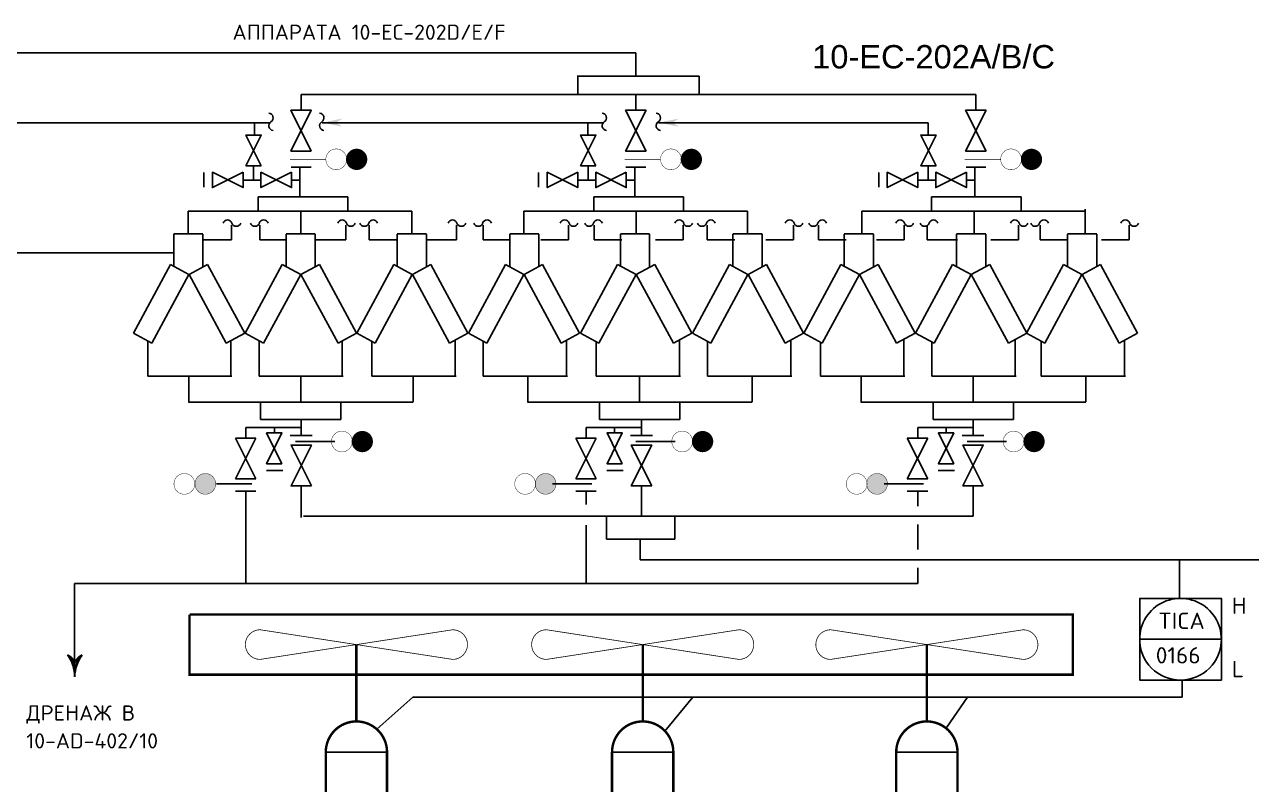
# Model space of a CAD drawing. Extents: x 78 to 490, y 181 to 404.
# Drawn here: x 375.41 to 385.92, y 197.09 to 203.6 of the extents above; entities that cross this region are included whole.
import ezdxf

# ---------------------------------------------------------------- set-up
doc = ezdxf.new("R2010")
doc.units = 0
doc.linetypes.add('DASH', pattern=[0.15625, 0.09375, -0.0625])
doc.layers.get('0').update_dxf_attribs({"linetype": 'CONTINUOUS'})
doc.layers.add('IN-TEXT', color=51, linetype='CONTINUOUS')
doc.styles.add('HELV', font='HELV', dxfattribs={"height": 0.15})
doc.styles.add('S1', font='simplex.shx')
doc.styles.add('SIMPLEX', font='SIMPLEX.shx')

msp = doc.modelspace()

# ---------------------------------------------------------------- hatches: boundary and pattern name
h = msp.add_hatch()
h.set_pattern_fill('ANSI35', color=2, scale=0.00014, style=0)
h.set_pattern_definition([(45, (-66.1120196, -89.8221624), (-0.0006286179285, 0.0006286179285), []), (45, (-66.11139095, -89.8221624), (-0.0006286179285, 0.0006286179285), [0.00111125, -0.00022225, 0, -0.00022225])])
edge = h.paths.add_edge_path()
edge.add_arc((376.958, 199.661), 0.0892, 270.0451, 450.0451)
edge.add_arc((376.958, 199.661), 0.0892, 90.0451, 270.0451)
h = msp.add_hatch()
h.set_pattern_fill('ANSI35', color=2, scale=0.00014, style=0)
h.set_pattern_definition([(45, (-63.1956187, -89.8221624), (-0.0006286179285, 0.0006286179285), []), (45, (-63.19499, -89.8221624), (-0.0006286179285, 0.0006286179285), [0.00111125, -0.00022225, 0, -0.00022225])])
edge = h.paths.add_edge_path()
edge.add_arc((379.874, 199.661), 0.0892, 270.0451, 450.0451)
edge.add_arc((379.874, 199.661), 0.0892, 90.0451, 270.0451)
h = msp.add_hatch()
h.set_pattern_fill('ANSI35', color=2, scale=0.00014, style=0)
h.set_pattern_definition([(45, (-60.3553492, -89.8221624), (-0.0006286179285, 0.0006286179285), []), (45, (-60.3547206, -89.8221624), (-0.0006286179285, 0.0006286179285), [0.00111125, -0.00022225, 0, -0.00022225])])
edge = h.paths.add_edge_path()
edge.add_arc((382.714, 199.661), 0.0892, 270.0451, 450.0451)
edge.add_arc((382.714, 199.661), 0.0892, 90.0451, 270.0451)

# ---------------------------------------------------------------- linework, layer by layer
at = {"color": 3, "linetype": 'Continuous'}
for p, q in [((380.647, 203.354), (374.102, 203.354)), ((380.647, 203.154), (380.647, 203.354)), ((380.144, 203.154), (381.19, 203.154)), ((380.149, 202.998), (380.149, 203.154)), ((381.19, 202.998), (381.19, 203.154)), ((377.778, 202.998), (379.214, 202.998)), ((377.778, 202.863), (377.778, 202.998)), ((379.214, 202.998), (383.56, 202.998)), ((380.646, 202.863), (380.646, 202.998)), ((383.56, 202.863), (383.56, 202.998)), ((377.769, 202.122), (377.769, 202.365)), ((380.637, 202.122), (380.637, 202.365)), ((383.552, 202.122), (383.552, 202.365)), ((377.411, 201.999), (377.411, 202.121)), ((377.411, 202.121), (378.18, 202.121)), ((378.18, 201.999), (378.18, 202.121)), ((380.286, 201.999), (380.286, 202.121)), ((380.286, 202.121), (381.055, 202.121)), ((381.055, 201.999), (381.055, 202.121)), ((383.181, 201.999), (383.181, 202.121)), ((383.181, 202.121), (383.95, 202.121)), ((383.95, 201.999), (383.95, 202.121)), ((376.812, 201.999), (376.865, 201.999)), ((376.812, 201.804), (376.812, 201.968)), ((376.865, 201.999), (378.693, 201.999)), ((377.775, 201.804), (377.775, 201.999)), ((378.693, 201.999), (378.728, 201.999)), ((378.728, 201.804), (378.728, 201.999)), ((379.687, 201.999), (379.74, 201.999)), ((379.687, 201.804), (379.687, 201.968)), ((379.74, 201.999), (381.568, 201.999)), ((380.65, 201.804), (380.65, 201.999)), ((381.568, 201.999), (381.604, 201.999)), ((381.604, 201.804), (381.604, 201.999)), ((382.582, 201.999), (382.635, 201.999)), ((382.582, 201.968), (382.582, 201.999)), ((382.582, 201.804), (382.582, 201.968)), ((382.635, 201.999), (384.463, 201.999)), ((383.545, 201.804), (383.545, 201.999)), ((384.463, 201.999), (384.498, 201.999)), ((384.498, 201.804), (384.498, 202.014)), ((376.687, 201.804), (376.937, 201.804)), ((376.687, 201.734), (376.687, 201.802)), ((376.937, 201.734), (376.937, 201.802)), ((377.65, 201.804), (377.9, 201.804)), ((377.65, 201.734), (377.65, 201.802)), ((377.9, 201.734), (377.9, 201.802)), ((378.603, 201.804), (378.854, 201.804)), ((378.603, 201.734), (378.603, 201.802)), ((378.854, 201.734), (378.854, 201.802)), ((379.566, 201.804), (379.817, 201.804)), ((379.566, 201.734), (379.566, 201.802)), ((379.817, 201.734), (379.817, 201.802)), ((380.515, 201.804), (380.765, 201.804)), ((380.515, 201.734), (380.515, 201.802)), ((380.765, 201.734), (380.765, 201.802)), ((381.478, 201.804), (381.728, 201.804)), ((381.478, 201.734), (381.478, 201.802)), ((381.728, 201.734), (381.728, 201.802)), ((382.431, 201.804), (382.682, 201.804)), ((382.431, 201.734), (382.431, 201.802)), ((382.682, 201.734), (382.682, 201.802)), ((383.394, 201.804), (383.645, 201.804)), ((383.394, 201.734), (383.394, 201.802)), ((383.645, 201.734), (383.645, 201.802)), ((384.345, 201.804), (384.596, 201.804)), ((384.345, 201.734), (384.345, 201.802)), ((384.596, 201.734), (384.596, 201.802)), ((376.687, 201.526), (376.687, 201.734)), ((376.937, 201.519), (376.937, 201.734)), ((377.65, 201.523), (377.65, 201.734)), ((377.9, 201.522), (377.9, 201.734)), ((378.603, 201.524), (378.603, 201.734)), ((378.854, 201.521), (378.854, 201.734)), ((379.566, 201.521), (379.566, 201.734)), ((379.817, 201.524), (379.817, 201.734)), ((380.515, 201.528), (380.515, 201.734)), ((380.765, 201.517), (380.765, 201.734)), ((381.478, 201.525), (381.478, 201.734)), ((381.728, 201.52), (381.728, 201.734)), ((382.431, 201.526), (382.431, 201.734)), ((382.682, 201.519), (382.682, 201.734)), ((383.394, 201.523), (383.394, 201.734)), ((383.645, 201.522), (383.645, 201.734)), ((384.345, 201.523), (384.345, 201.734)), ((384.596, 201.523), (384.596, 201.734)), ((376.464, 200.886), (376.464, 200.585)), ((377.176, 200.888), (377.176, 200.585)), ((377.418, 200.888), (377.418, 200.585)), ((378.131, 200.886), (378.131, 200.585)), ((378.385, 200.881), (378.385, 200.585)), ((379.098, 200.893), (379.098, 200.585)), ((379.34, 200.883), (379.34, 200.585)), ((380.053, 200.891), (380.053, 200.585)), ((380.307, 200.88), (380.307, 200.585)), ((381.02, 200.894), (381.02, 200.585)), ((381.262, 200.881), (381.262, 200.585)), ((381.975, 200.893), (381.975, 200.585)), ((382.229, 200.875), (382.229, 200.585)), ((382.942, 200.899), (382.942, 200.585)), ((383.183, 200.876), (383.183, 200.585)), ((383.896, 200.898), (383.896, 200.585)), ((384.12, 200.884), (384.12, 200.585)), ((384.833, 200.89), (384.833, 200.585)), ((376.464, 200.585), (377.122, 200.585)), ((376.817, 200.583), (376.817, 200.359)), ((377.122, 200.585), (377.186, 200.585)), ((377.418, 200.585), (378.077, 200.585)), ((377.776, 200.588), (377.776, 200.364)), ((378.077, 200.585), (378.14, 200.585)), ((378.385, 200.585), (378.44, 200.585)), ((378.44, 200.585), (379.107, 200.585)), ((378.74, 200.583), (378.74, 200.364)), ((379.34, 200.585), (379.999, 200.585)), ((379.721, 200.583), (379.721, 200.359)), ((380.307, 200.585), (380.966, 200.585)), ((380.679, 200.588), (380.679, 200.364)), ((380.966, 200.585), (381.029, 200.585)), ((381.262, 200.585), (381.92, 200.585)), ((381.643, 200.583), (381.643, 200.364)), ((381.92, 200.585), (381.984, 200.585)), ((382.229, 200.585), (382.887, 200.585)), ((382.579, 200.583), (382.579, 200.359)), ((382.887, 200.585), (382.951, 200.585)), ((383.183, 200.585), (383.842, 200.585)), ((383.538, 200.588), (383.538, 200.364)), ((383.842, 200.585), (383.905, 200.585)), ((384.12, 200.585), (384.349, 200.585)), ((384.349, 200.585), (384.778, 200.585)), ((384.502, 200.583), (384.502, 200.364)), ((384.778, 200.585), (384.842, 200.585)), ((376.817, 200.361), (377.056, 200.361)), ((377.056, 200.361), (378.615, 200.361)), ((377.432, 200.364), (377.432, 200.213)), ((378.12, 200.359), (378.12, 200.213)), ((378.615, 200.361), (378.74, 200.361)), ((379.721, 200.361), (379.788, 200.361)), ((379.788, 200.361), (381.518, 200.361)), ((380.335, 200.364), (380.335, 200.213)), ((381.023, 200.359), (381.023, 200.213)), ((381.518, 200.361), (381.643, 200.361)), ((382.579, 200.361), (382.647, 200.361)), ((382.647, 200.361), (384.377, 200.361)), ((383.194, 200.364), (383.194, 200.213)), ((383.882, 200.359), (383.882, 200.213)), ((384.377, 200.361), (384.502, 200.361)), ((377.432, 200.213), (378.12, 200.213)), ((377.78, 200.076), (377.78, 200.209)), ((380.335, 200.213), (381.023, 200.213)), ((380.696, 200.076), (380.696, 200.209)), ((383.194, 200.213), (383.882, 200.213)), ((383.536, 200.076), (383.536, 200.209)), ((377.779, 199.644), (377.779, 199.373)), ((380.696, 199.644), (380.696, 199.384)), ((383.536, 199.644), (383.536, 199.384)), ((377.8, 199.384), (383.536, 199.384)), ((380.395, 199.384), (380.395, 199.187)), ((380.982, 199.384), (380.982, 199.187)), ((380.395, 199.187), (380.982, 199.187)), ((380.683, 199.187), (380.683, 199.01)), ((380.683, 199.01), (387.126, 199.01))]:
    msp.add_line(p, q, dxfattribs=at)
at = {"color": 5, "linetype": 'Continuous'}
for p, q in [((377.379, 202.756), (375.287, 202.756)), ((377.379, 202.649), (377.379, 202.756)), ((377.379, 202.756), (377.516, 202.756)), ((380.236, 202.756), (377.958, 202.756)), ((378.077, 202.756), (378.133, 202.756)), ((380.236, 202.649), (380.236, 202.756)), ((380.236, 202.756), (380.373, 202.756)), ((383.153, 202.756), (380.842, 202.756)), ((380.962, 202.756), (381.017, 202.756)), ((383.153, 202.649), (383.153, 202.756)), ((377.371, 202.39), (377.371, 202.263)), ((380.239, 202.39), (380.239, 202.263)), ((383.153, 202.39), (383.153, 202.263)), ((377.434, 202.263), (377.281, 202.263)), ((377.762, 202.263), (377.695, 202.263)), ((377.695, 202.263), (377.762, 202.263)), ((380.303, 202.263), (380.149, 202.263)), ((380.563, 202.263), (380.63, 202.263)), ((380.63, 202.263), (380.563, 202.263)), ((383.217, 202.263), (383.063, 202.263)), ((383.477, 202.263), (383.544, 202.263)), ((383.544, 202.263), (383.477, 202.263)), ((377.181, 201.753), (377.181, 201.878)), ((377.425, 201.753), (377.425, 201.878)), ((378.162, 201.753), (378.162, 201.878)), ((378.363, 201.753), (378.363, 201.878)), ((379.109, 201.753), (379.109, 201.878)), ((379.339, 201.753), (379.339, 201.878)), ((380.07, 201.753), (380.07, 201.878)), ((380.289, 201.753), (380.289, 201.878)), ((381.052, 201.753), (381.052, 201.878)), ((381.257, 201.753), (381.257, 201.878)), ((381.998, 201.753), (381.998, 201.878)), ((382.211, 201.753), (382.211, 201.878)), ((382.945, 201.753), (382.945, 201.878)), ((383.143, 201.753), (383.143, 201.878)), ((383.927, 201.753), (383.927, 201.878)), ((384.111, 201.753), (384.111, 201.878)), ((384.873, 201.753), (384.873, 201.878)), ((376.937, 201.753), (377.181, 201.753)), ((377.65, 201.753), (377.425, 201.753)), ((377.9, 201.753), (378.162, 201.753)), ((378.6, 201.753), (378.363, 201.753)), ((378.854, 201.753), (379.109, 201.753)), ((379.566, 201.753), (379.339, 201.753)), ((379.833, 201.753), (380.07, 201.753)), ((380.526, 201.753), (380.289, 201.753)), ((380.814, 201.753), (381.052, 201.753)), ((381.494, 201.753), (381.257, 201.753)), ((381.761, 201.753), (381.998, 201.753)), ((382.448, 201.753), (382.211, 201.753)), ((382.708, 201.753), (382.945, 201.753)), ((383.402, 201.753), (383.143, 201.753)), ((383.69, 201.753), (383.927, 201.753)), ((384.348, 201.753), (384.111, 201.753)), ((384.636, 201.753), (384.873, 201.753)), ((376.687, 201.641), (374.775, 201.641)), ((377.774, 200.144), (377.305, 200.144)), ((377.305, 200.144), (377.305, 200.053)), ((377.551, 200.144), (377.551, 200.097)), ((380.69, 200.144), (380.222, 200.144)), ((380.222, 200.144), (380.222, 200.053)), ((380.465, 200.097), (380.465, 200.144)), ((383.534, 200.144), (383.062, 200.144)), ((383.062, 200.144), (383.062, 200.053)), ((383.305, 200.097), (383.305, 200.144)), ((377.305, 199.598), (377.305, 199.132)), ((380.222, 199.598), (380.222, 199.485)), ((383.062, 199.598), (383.062, 199.47)), ((380.222, 199.308), (380.222, 198.807)), ((383.062, 199.312), (383.062, 199.132)), ((377.305, 199.132), (377.305, 198.807)), ((383.062, 199.132), (383.062, 199.098)), ((383.062, 198.941), (383.062, 198.807)), ((375.836, 198.807), (375.836, 198.007)), ((383.062, 198.807), (375.836, 198.807))]:
    msp.add_line(p, q, dxfattribs=at)
at = {"linetype": 'Continuous'}
for p, q in [((377.371, 202.518), (377.371, 202.507)), ((380.239, 202.518), (380.239, 202.507)), ((376.812, 201.968), (376.812, 201.999)), ((379.687, 201.968), (379.687, 201.999)), ((376.464, 200.585), (376.519, 200.585)), ((379.999, 200.585), (380.062, 200.585)), ((385.305, 199.01), (385.305, 198.68)), ((384.964, 198.33), (385.664, 198.33)), ((385.327, 197.977), (385.327, 197.832)), ((378.735, 197.832), (378.428, 197.559)), ((385.327, 197.832), (378.735, 197.832)), ((381.136, 197.832), (380.894, 197.542)), ((383.49, 197.832), (383.312, 197.575))]:
    msp.add_line(p, q, dxfattribs=at)
at = {"color": 2}
for p, q in [((383.153, 202.518), (383.153, 202.507)), ((376.945, 202.329), (376.945, 202.203)), ((377.693, 202.374), (377.865, 202.374)), ((379.813, 202.329), (379.813, 202.203)), ((380.562, 202.374), (380.733, 202.374)), ((382.728, 202.329), (382.728, 202.203)), ((383.476, 202.374), (383.647, 202.374)), ((377.686, 200.076), (377.873, 200.076)), ((380.602, 200.076), (380.79, 200.076)), ((383.443, 200.076), (383.63, 200.076)), ((377.392, 199.703), (377.217, 200.053)), ((377.217, 200.053), (377.392, 200.053)), ((377.392, 200.053), (377.217, 199.703)), ((378.067, 200.024), (377.731, 200.024)), ((380.308, 200.053), (380.133, 199.703)), ((380.308, 199.703), (380.133, 200.053)), ((380.133, 200.053), (380.308, 200.053)), ((380.984, 200.024), (380.647, 200.024)), ((383.148, 200.053), (382.973, 199.703)), ((383.148, 199.703), (382.973, 200.053)), ((382.973, 200.053), (383.148, 200.053)), ((383.824, 200.024), (383.487, 200.024)), ((377.481, 199.776), (377.622, 199.776)), ((380.398, 199.776), (380.538, 199.776)), ((383.238, 199.776), (383.378, 199.776)), ((377.055, 199.661), (377.355, 199.661)), ((377.217, 199.703), (377.392, 199.703)), ((379.934, 199.661), (380.271, 199.661)), ((380.133, 199.703), (380.308, 199.703)), ((382.774, 199.661), (383.111, 199.661)), ((382.973, 199.703), (383.148, 199.703)), ((377.217, 199.598), (377.392, 199.598)), ((380.133, 199.598), (380.308, 199.598)), ((382.973, 199.598), (383.148, 199.598))]:
    msp.add_line(p, q, dxfattribs=at)
at = {"color": 6}
for p, q in [((376.342, 200.952), (376.66, 201.541)), ((376.817, 201.456), (376.66, 201.541)), ((376.82, 201.456), (376.977, 201.541)), ((377.295, 200.952), (376.977, 201.541)), ((377.299, 200.952), (377.617, 201.541)), ((377.775, 201.456), (377.617, 201.541)), ((377.777, 201.456), (377.935, 201.541)), ((378.252, 200.952), (377.935, 201.541)), ((378.255, 200.952), (378.572, 201.541)), ((378.73, 201.456), (378.572, 201.541)), ((378.732, 201.456), (378.89, 201.541)), ((379.208, 200.952), (378.89, 201.541)), ((379.212, 200.952), (379.53, 201.541)), ((379.688, 201.456), (379.53, 201.541)), ((379.69, 201.456), (379.848, 201.541)), ((380.165, 200.952), (379.848, 201.541)), ((380.173, 200.952), (380.491, 201.541)), ((380.649, 201.456), (380.491, 201.541)), ((380.651, 201.456), (380.809, 201.541)), ((381.126, 200.952), (380.809, 201.541)), ((381.131, 200.952), (381.448, 201.541)), ((381.606, 201.456), (381.448, 201.541)), ((381.608, 201.456), (381.766, 201.541)), ((382.084, 200.952), (381.766, 201.541)), ((382.086, 200.952), (382.404, 201.541)), ((382.562, 201.456), (382.404, 201.541)), ((382.564, 201.456), (382.722, 201.541)), ((383.039, 200.952), (382.722, 201.541)), ((383.044, 200.952), (383.361, 201.541)), ((383.519, 201.456), (383.361, 201.541)), ((383.521, 201.456), (383.679, 201.541)), ((383.997, 200.952), (383.679, 201.541)), ((383.994, 200.952), (384.311, 201.541)), ((384.469, 201.456), (384.311, 201.541)), ((384.471, 201.456), (384.629, 201.541)), ((384.946, 200.952), (384.629, 201.541)), ((376.817, 201.456), (376.5, 200.867)), ((376.82, 201.456), (377.137, 200.867)), ((377.775, 201.456), (377.457, 200.867)), ((377.777, 201.456), (378.095, 200.867)), ((378.73, 201.456), (378.413, 200.867)), ((378.732, 201.456), (379.05, 200.867)), ((379.688, 201.456), (379.37, 200.867)), ((379.69, 201.456), (380.007, 200.867)), ((380.649, 201.456), (380.331, 200.867)), ((380.651, 201.456), (380.969, 200.867)), ((381.606, 201.456), (381.289, 200.867)), ((381.608, 201.456), (381.926, 200.867)), ((382.562, 201.456), (382.244, 200.867)), ((382.564, 201.456), (382.881, 200.867)), ((383.519, 201.456), (383.202, 200.867)), ((383.521, 201.456), (383.839, 200.867)), ((384.469, 201.456), (384.151, 200.867)), ((384.471, 201.456), (384.789, 200.867)), ((376.342, 200.952), (376.5, 200.867)), ((377.295, 200.952), (377.137, 200.867)), ((377.299, 200.952), (377.457, 200.867)), ((378.252, 200.952), (378.095, 200.867)), ((378.255, 200.952), (378.413, 200.867)), ((379.208, 200.952), (379.05, 200.867)), ((379.212, 200.952), (379.37, 200.867)), ((380.165, 200.952), (380.007, 200.867)), ((380.173, 200.952), (380.331, 200.867)), ((381.126, 200.952), (380.969, 200.867)), ((381.131, 200.952), (381.289, 200.867)), ((382.084, 200.952), (381.926, 200.867)), ((382.086, 200.952), (382.244, 200.867)), ((383.039, 200.952), (382.881, 200.867)), ((383.044, 200.952), (383.202, 200.867)), ((383.997, 200.952), (383.839, 200.867)), ((383.994, 200.952), (384.151, 200.867)), ((384.946, 200.952), (384.789, 200.867)), ((377.99, 197.363), (378.515, 197.363)), ((380.443, 197.363), (380.968, 197.363)), ((382.878, 197.363), (383.403, 197.363))]:
    msp.add_line(p, q, dxfattribs=at)
at = {"color": 2}
for points in [[(377.866, 202.513), (377.691, 202.863), (377.866, 202.863), (377.691, 202.513)], [(380.734, 202.513), (380.559, 202.863), (380.734, 202.863), (380.559, 202.513)], [(383.648, 202.513), (383.473, 202.863), (383.648, 202.863), (383.473, 202.513)], [(377.437, 202.387), (377.305, 202.649), (377.437, 202.649), (377.305, 202.387)], [(380.305, 202.387), (380.173, 202.649), (380.305, 202.649), (380.173, 202.387)], [(383.219, 202.387), (383.088, 202.649), (383.219, 202.649), (383.088, 202.387)], [(377.281, 202.331), (377.019, 202.2), (377.019, 202.331), (377.281, 202.2)], [(377.697, 202.331), (377.434, 202.2), (377.434, 202.331), (377.697, 202.2)], [(380.149, 202.331), (379.887, 202.2), (379.887, 202.331), (380.149, 202.2)], [(380.565, 202.331), (380.303, 202.2), (380.303, 202.331), (380.565, 202.2)], [(383.063, 202.331), (382.801, 202.2), (382.801, 202.331), (383.063, 202.2)], [(383.479, 202.331), (383.217, 202.2), (383.217, 202.331), (383.479, 202.2)], [(377.614, 199.834), (377.483, 200.097), (377.614, 200.097), (377.483, 199.834)], [(380.531, 199.834), (380.4, 200.097), (380.531, 200.097), (380.4, 199.834)], [(383.371, 199.834), (383.24, 200.097), (383.371, 200.097), (383.24, 199.834)], [(377.867, 199.644), (377.692, 199.994), (377.867, 199.994), (377.692, 199.644)], [(380.783, 199.644), (380.608, 199.994), (380.783, 199.994), (380.608, 199.644)], [(383.624, 199.644), (383.449, 199.994), (383.624, 199.994), (383.449, 199.644)]]:
    msp.add_lwpolyline(points, close=True, dxfattribs=at)
for points, const_width in [([(378.079, 202.353, -1), (378.08, 202.531, -1)], 0.0035), ([(378.254, 202.396, -1), (378.255, 202.487, -1)], 0.091), ([(380.947, 202.353, -1), (380.948, 202.531, -1)], 0.0035), ([(381.122, 202.396, -1), (381.123, 202.487, -1)], 0.091), ([(383.862, 202.353, -1), (383.862, 202.531, -1)], 0.0035), ([(384.037, 202.396, -1), (384.037, 202.487, -1)], 0.091), ([(378.128, 199.935, -1), (378.128, 200.113, -1)], 0.0035), ([(378.303, 199.978, -1), (378.303, 200.069, -1)], 0.091), ([(381.044, 199.935, -1), (381.044, 200.113, -1)], 0.0035), ([(381.219, 199.978, -1), (381.219, 200.069, -1)], 0.091), ([(383.884, 199.935, -1), (383.884, 200.113, -1)], 0.0035), ([(384.059, 199.978, -1), (384.059, 200.069, -1)], 0.091), ([(376.778, 199.572, 1), (376.778, 199.75, 1)], 0.0035), ([(376.958, 199.572, 1), (376.958, 199.75, 1)], 0.0035), ([(379.698, 199.572, 1), (379.698, 199.75, 1)], 0.0035), ([(379.874, 199.572, 1), (379.874, 199.75, 1)], 0.0035), ([(382.539, 199.572, 1), (382.539, 199.75, 1)], 0.0035), ([(382.714, 199.572, 1), (382.714, 199.75, 1)], 0.0035)]:
    msp.add_lwpolyline(points, format="xyb", close=True, dxfattribs=dict(at, const_width=const_width))
at = {"color": 2, "const_width": 0.007}
for points in [[(377.99, 202.442), (377.682, 202.442)], [(380.858, 202.442), (380.551, 202.442)], [(383.773, 202.442), (383.465, 202.442)]]:
    msp.add_lwpolyline(points, dxfattribs=at)
for points in [[(385.664, 198.276), (385.664, 198.68), (384.964, 198.68), (384.964, 198.276)], [(384.964, 198.276), (384.964, 197.98), (385.664, 197.98), (385.664, 198.276)]]:
    msp.add_lwpolyline(points)
at = {"color": 6, "const_width": 0.021}
for points in [[(384.392, 198.191), (384.392, 198.541), (376.823, 198.541)], [(376.823, 198.541), (376.823, 198.166)], [(378.252, 198.284), (378.252, 197.915)], [(380.706, 198.284), (380.706, 197.915)], [(383.141, 198.284), (383.141, 197.928)], [(376.823, 198.206), (376.823, 198.026), (384.392, 198.026), (384.392, 198.193)], [(378.252, 198.087), (378.252, 197.626)], [(380.706, 198.087), (380.706, 197.626)], [(383.141, 198.087), (383.141, 197.626)]]:
    msp.add_lwpolyline(points, dxfattribs=at)
at = {"color": 6}
for points, const_width in [([(379.077, 198.157, 1), (379.077, 198.411), (377.428, 198.157, -1), (377.428, 198.411)], 0.00634), ([(381.53, 198.157, 1), (381.53, 198.411), (379.881, 198.157, -1), (379.881, 198.411)], 0.00634), ([(383.965, 198.157, 1), (383.965, 198.411), (382.316, 198.157, -1), (382.316, 198.411)], 0.00634), ([(377.99, 196.838), (377.99, 197.363, -1), (378.515, 197.363), (378.515, 196.838, -1)], 0.021), ([(380.443, 196.838), (380.443, 197.363, -1), (380.968, 197.363), (380.968, 196.838, -1)], 0.021), ([(382.878, 196.838), (382.878, 197.363, -1), (383.403, 197.363), (383.403, 196.838, -1)], 0.021)]:
    msp.add_lwpolyline(points, format="xyb", close=True, dxfattribs=dict(at, const_width=const_width))
at = {"color": 5, "linetype": 'Continuous'}
for points in [[(375.839, 198.007, 0.150368), (375.777, 198.195)], [(375.839, 198.132, 0.206864), (375.777, 198.195)], [(375.839, 198.132, -0.206864), (375.902, 198.195)]]:
    msp.add_lwpolyline(points, format="xyb", dxfattribs=at)
for centre, radius, start, end in [((377.499, 202.798), 0.0398, 302.4786, 85.6149), ((377.934, 202.798), 0.0398, 302.4786, 85.6149), ((380.355, 202.798), 0.0398, 302.4786, 85.6149), ((380.818, 202.798), 0.0398, 302.4786, 85.6149), ((377.541, 202.73), 0.0398, 122.4786, 265.6149), ((377.977, 202.73), 0.0398, 122.4786, 265.6149), ((380.398, 202.73), 0.0398, 122.4786, 265.6149), ((380.861, 202.73), 0.0398, 122.4786, 265.6149), ((377.148, 201.883), 0.0398, 18.4319, 161.5681), ((377.223, 201.908), 0.0398, 198.4319, 341.5681), ((377.383, 201.908), 0.0398, 198.4319, 341.5681), ((377.458, 201.883), 0.0398, 18.4319, 161.5681), ((378.13, 201.883), 0.0398, 18.4319, 161.5681), ((378.205, 201.908), 0.0398, 198.4319, 341.5681), ((378.32, 201.908), 0.0398, 198.4319, 341.5681), ((378.396, 201.883), 0.0398, 18.4319, 161.5681), ((379.076, 201.883), 0.0398, 18.4319, 161.5681), ((379.152, 201.908), 0.0398, 198.4319, 341.5681), ((379.297, 201.908), 0.0398, 198.4319, 341.5681), ((379.372, 201.883), 0.0398, 18.4319, 161.5681), ((380.037, 201.883), 0.0398, 18.4319, 161.5681), ((380.112, 201.908), 0.0398, 198.4319, 341.5681), ((380.247, 201.908), 0.0398, 198.4319, 341.5681), ((380.322, 201.883), 0.0398, 18.4319, 161.5681), ((381.019, 201.883), 0.0398, 18.4319, 161.5681), ((381.094, 201.908), 0.0398, 198.4319, 341.5681), ((381.214, 201.908), 0.0398, 198.4319, 341.5681), ((381.29, 201.883), 0.0398, 18.4319, 161.5681), ((381.965, 201.883), 0.0398, 18.4319, 161.5681), ((382.041, 201.908), 0.0398, 198.4319, 341.5681), ((382.168, 201.908), 0.0398, 198.4319, 341.5681), ((382.244, 201.883), 0.0398, 18.4319, 161.5681), ((382.912, 201.883), 0.0398, 18.4319, 161.5681), ((382.988, 201.908), 0.0398, 198.4319, 341.5681), ((383.122, 201.908), 0.0398, 198.4319, 341.5681), ((383.197, 201.883), 0.0398, 18.4319, 161.5681), ((383.894, 201.883), 0.0398, 18.4319, 161.5681), ((383.969, 201.908), 0.0398, 198.4319, 341.5681), ((384.068, 201.908), 0.0398, 198.4319, 341.5681), ((384.144, 201.883), 0.0398, 18.4319, 161.5681), ((384.841, 201.883), 0.0398, 18.4319, 161.5681), ((384.916, 201.908), 0.0398, 198.4319, 341.5681), ((376.175, 197.999), 0.336, 144.4623, 178.6678)]:
    msp.add_arc(centre, radius, start, end, dxfattribs=at)
for start, end in [(351.1529, 188.8471), (180, 360)]:
    msp.add_arc((385.314, 198.33), 0.35, start, end)
for points in [[(378.077, 202.756), (377.958, 202.756), (378.077, 202.756), (378.131, 202.791)], [(378.077, 202.756), (377.958, 202.756), (378.077, 202.756), (378.131, 202.722)], [(380.962, 202.756), (380.842, 202.756), (380.962, 202.756), (381.015, 202.791)], [(380.962, 202.756), (380.842, 202.756), (380.962, 202.756), (381.015, 202.722)], [(375.798, 198.161), (375.793, 198.187), (375.777, 198.195)], [(375.815, 198.124), (375.808, 198.176), (375.798, 198.161), (375.793, 198.187)], [(375.828, 198.086), (375.821, 198.163), (375.815, 198.124), (375.808, 198.176)], [(375.851, 198.086), (375.858, 198.163), (375.863, 198.124), (375.871, 198.176)], [(375.863, 198.124), (375.871, 198.176), (375.88, 198.161), (375.885, 198.187)], [(375.88, 198.161), (375.885, 198.187), (375.902, 198.195)], [(375.836, 198.047), (375.831, 198.148), (375.828, 198.086), (375.821, 198.163)], [(375.839, 198.007), (375.839, 198.132), (375.836, 198.047), (375.831, 198.148)], [(375.839, 198.007), (375.839, 198.132), (375.842, 198.047), (375.847, 198.148)], [(375.842, 198.047), (375.847, 198.148), (375.851, 198.086), (375.858, 198.163)]]:
    msp.add_solid(points, dxfattribs=at)

# ---------------------------------------------------------------- texts
at = {"color": 1, "linetype": 'Continuous', "style": 'SIMPLEX'}
for s, p in [('АППАРАТА 10-ЕС-202D/E/F', (377.191, 203.466)), ('ДРЕНАЖ B', (375.424, 197.633)), ('10-AD-402/10', (375.424, 197.394))]:
    msp.add_text(s, height=0.13, dxfattribs=at).set_placement(p)
at = {"linetype": 'Continuous', "style": 'S1'}
for s, p in [('H', (385.754, 198.547)), ('TICA', (385.124, 198.418)), ('L', (385.754, 198.004))]:
    msp.add_text(s, height=0.14, dxfattribs=at).set_placement(p)
at = {"linetype": 'DASH', "style": 'S1'}
msp.add_text('0166', height=0.14, dxfattribs=at).set_placement((385.102, 198.122))
at = {"layer": 'IN-TEXT', "color": 4, "style": 'HELV'}
msp.add_text('10-EC-202A/B/C', height=0.2, dxfattribs=at).set_placement((382.158, 203.221))

doc.saveas('drawing.dxf')
